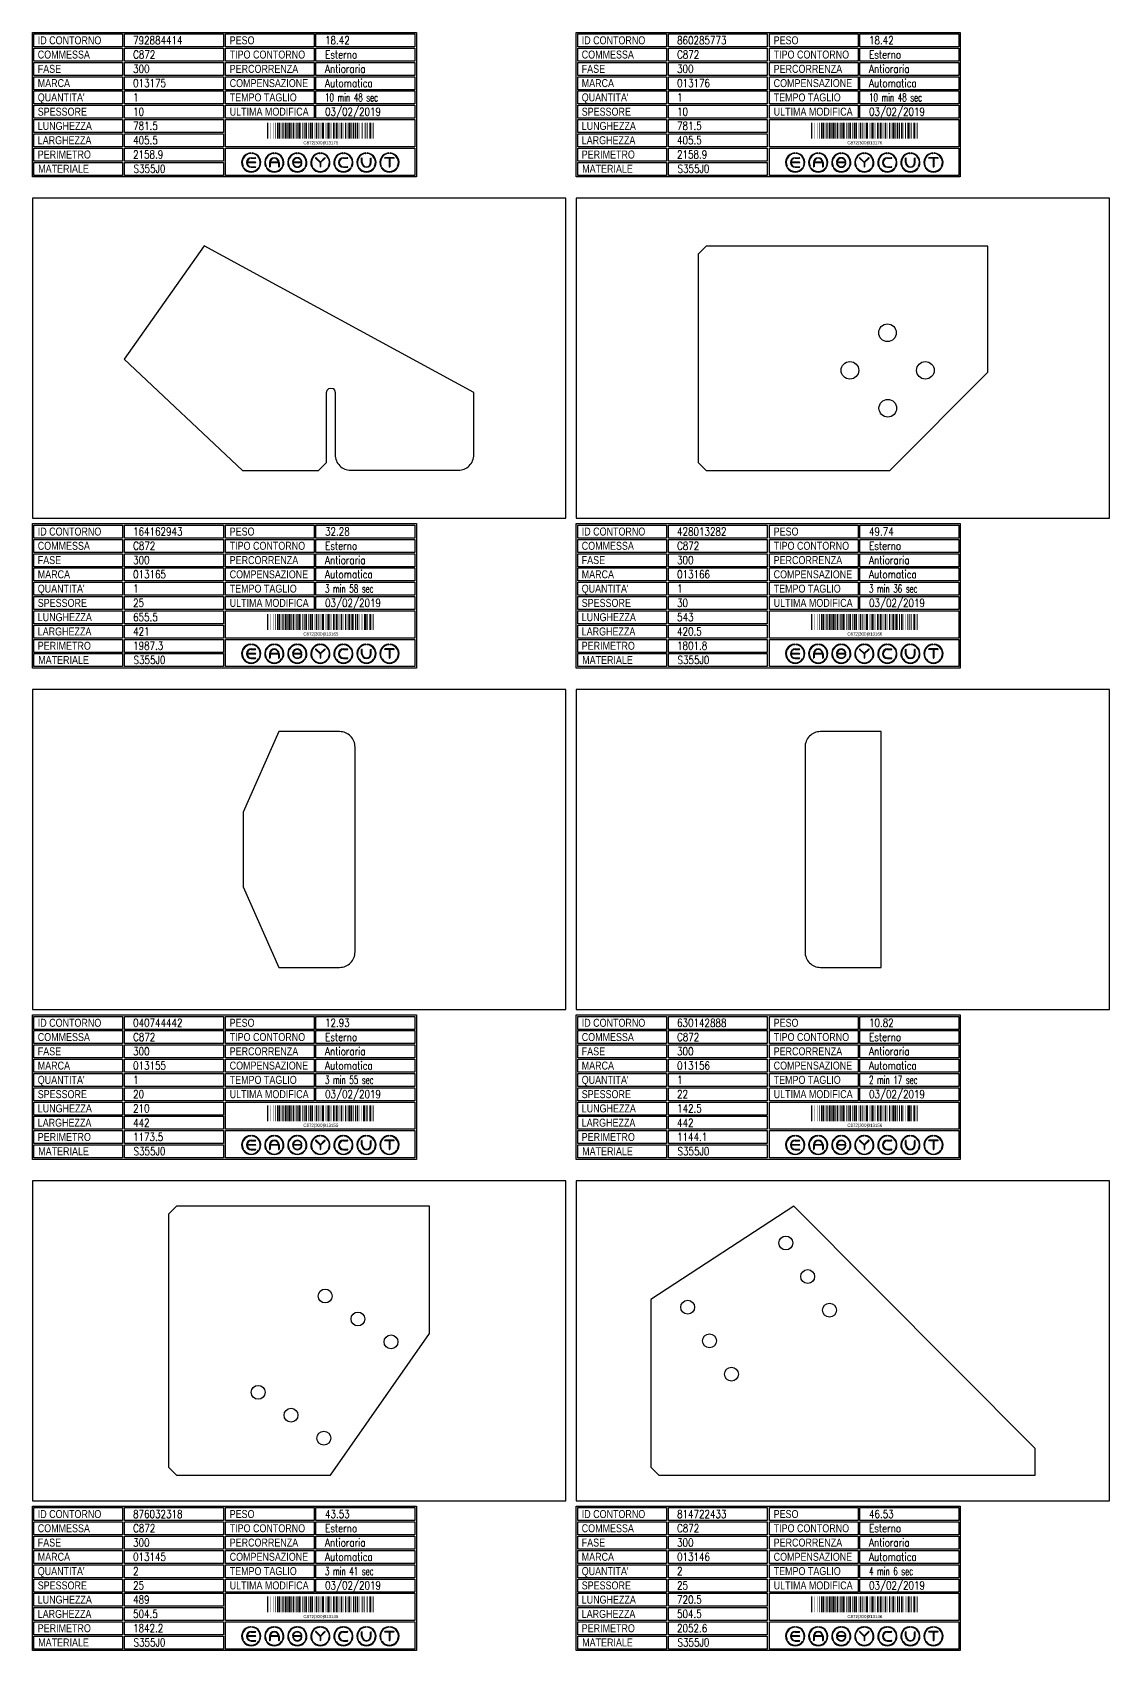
# Model space of a CAD drawing. Header units: millimetres. Extents: x 10000 to 53102, y 10000 to 35064.
# Drawn here: x 18160 to 20180, y 20368 to 23402 of the extents above; entities that cross this region are included whole.
import ezdxf
from ezdxf.enums import TextEntityAlignment as Align

# ---------------------------------------------------------------- set-up
doc = ezdxf.new("R2010")
doc.units = ezdxf.units.MM
doc.styles.add('EasyCutStyle', font='romans.shx', dxfattribs={"width": 0.8})
doc.styles.add('EasyCutStyle1', font='arial.ttf', dxfattribs={"width": 0.8})

# ---------------------------------------------------------------- blocks, each defined once
blk = doc.blocks.new('BlockShape01')
at = {"color": 253}
blk.add_lwpolyline([(0, 0), (720, 0), (720, -271), (0, -271)], close=True, dxfattribs=at)
at = {"color": 2}
for points in [[(3, -2.9), (169.3, -2.9), (169.3, -27.3), (3, -27.3)], [(3, -2.9), (169.3, -2.9), (169.3, -27.3), (3, -27.3)], [(3, -29.6), (169.3, -29.6), (169.3, -54), (3, -54)], [(361.9, -2.9), (528.3, -2.9), (528.3, -27.3), (361.9, -27.3)], [(361.9, -29.6), (528.3, -29.6), (528.3, -54), (361.9, -54)], [(3, -56.4), (169.3, -56.4), (169.3, -80.8), (3, -80.8)], [(361.9, -56.4), (528.3, -56.4), (528.3, -80.8), (361.9, -80.8)], [(3, -83.1), (169.3, -83.1), (169.3, -107.6), (3, -107.6)], [(361.9, -83.1), (528.3, -83.1), (528.3, -107.6), (361.9, -107.6)], [(3, -109.9), (169.3, -109.9), (169.3, -134.3), (3, -134.3)], [(361.9, -109.9), (528.3, -109.9), (528.3, -134.3), (361.9, -134.3)], [(3, -136.7), (169.3, -136.7), (169.3, -161.1), (3, -161.1)], [(361.9, -136.7), (528.3, -136.7), (528.3, -161.1), (361.9, -161.1)], [(3, -163.4), (169.3, -163.4), (169.3, -187.9), (3, -187.9)], [(3, -190.2), (169.3, -190.2), (169.3, -214.6), (3, -214.6)], [(3, -217), (169.3, -217), (169.3, -241.4), (3, -241.4)], [(3, -243.7), (169.3, -243.7), (169.3, -268.1), (3, -268.1)]]:
    blk.add_lwpolyline(points, close=True, dxfattribs=at)
at = {"color": 1}
for points in [[(172.7, -2.9), (358.1, -2.9), (358.1, -27.3), (172.7, -27.3)], [(172.7, -29.6), (358.1, -29.6), (358.1, -54), (172.7, -54)], [(531.6, -2.9), (717, -2.9), (717, -27.3), (531.6, -27.3)], [(531.6, -29.6), (717, -29.6), (717, -54), (531.6, -54)], [(172.7, -56.4), (358.1, -56.4), (358.1, -80.8), (172.7, -80.8)], [(531.6, -56.4), (717, -56.4), (717, -80.8), (531.6, -80.8)], [(172.7, -83.1), (358.1, -83.1), (358.1, -107.6), (172.7, -107.6)], [(531.6, -83.1), (717, -83.1), (717, -107.6), (531.6, -107.6)], [(172.7, -109.9), (358.1, -109.9), (358.1, -134.3), (172.7, -134.3)], [(531.6, -109.9), (717, -109.9), (717, -134.3), (531.6, -134.3)], [(172.7, -136.7), (358.1, -136.7), (358.1, -161.1), (172.7, -161.1)], [(531.6, -136.7), (717, -136.7), (717, -161.1), (531.6, -161.1)], [(172.7, -163.4), (358.1, -163.4), (358.1, -187.9), (172.7, -187.9)], [(361.9, -163.4), (717, -163.4), (717, -214.6), (361.9, -214.6)], [(172.7, -190.2), (358.1, -190.2), (358.1, -214.6), (172.7, -214.6)], [(172.7, -217), (358.1, -217), (358.1, -241.4), (172.7, -241.4)], [(361.9, -217), (717, -217), (717, -268.1), (361.9, -268.1)], [(172.7, -243.7), (358.1, -243.7), (358.1, -268.1), (172.7, -268.1)]]:
    blk.add_lwpolyline(points, close=True, dxfattribs=at)
at = {"color": 161, "style": 'EasyCutStyle1', "width": 0.8}
for s, p in [('ID CONTORNO', (10.1, -22.4)), ('PESO', (370, -22.4)), ('COMMESSA', (10.1, -49.1)), ('FASE', (10.1, -75.9)), ('TIPO CONTORNO', (370, -49.1)), ('PERCORRENZA', (370, -75.9)), ('MARCA', (10.1, -102.6)), ('COMPENSAZIONE', (370, -102.6)), ("QUANTITA'", (10.1, -129.4)), ('TEMPO TAGLIO', (370, -129.4)), ('SPESSORE', (10.1, -156.2)), ('ULTIMA MODIFICA', (370, -156.2)), ('LUNGHEZZA', (10.1, -182.9)), ('LARGHEZZA', (10.1, -209.7)), ('PERIMETRO', (10.1, -236.5)), ('MATERIALE', (11, -263.2))]:
    blk.add_text(s, height=15, dxfattribs=at).set_placement(p)
at = {"style": 'EasyCutStyle'}
for tag, p, width in [('IDSHAPE', (188.9, -22.4), 0.8), ('WEIGTHSHAPE', (548.8, -22.4), 0.8), ('ORDERSHAPE', (188.9, -49.1), 0.8), ('TYPESHAPE', (548.8, -49.1), 0.8), ('PHASESHAPE', (188.9, -75.9), 0.8), ('MKSHAPE', (188.9, -102.6), 0.8), ('JOUSHAPE', (548.8, -75.9), 0.8), ('COMPSHAPE', (548.8, -102.6), 0.8), ('QTASHAPE', (188.9, -129.4), 0.8), ('TIMECUTSHAPE', (548.8, -129.4), 0.65), ('TKSHAPE', (188.9, -156.2), 0.8), ('LASTMODIFYSHAPE', (548.8, -156.2), 0.8), ('LENGTHSHAPE', (188.9, -182.9), 0.8), ('HEIGHTSHAPE', (188.9, -209.7), 0.8), ('PERIMETERSHAPE', (188.9, -236.5), 0.8), ('MATSHAPE', (189.8, -263.2), 0.8)]:
    blk.add_attdef(tag, p, '', height=15, dxfattribs=dict(at, width=width))
blk = doc.blocks.new('Logo')
for color, points in [(140, [(-144.9, -7.2, -1), (-145.9, -7.6, -0.520567), (-131.2, 17.9, -1), (-131.1, 16.9, 0.520567)]), (256, [(-121.7, 0.5), (-137.5, 0.5, -0.394366), (-129.6, 7.9), (-121.7, 7.9, 1), (-121.7, 9), (-129.6, 9, 1), (-129.6, -9), (-121.7, -9, 1), (-121.7, -7.9), (-129.6, -7.9, -0.394366), (-137.5, -0.5), (-121.7, -0.5, 1)]), (140, [(-114.3, -7.2, 1), (-113.3, -7.6, 0.520567), (-128, 17.9, 0.916853), (-128.2, 16.9, 0.043377), (-128.1, 16.9, -0.520567)]), (140, [(-101.7, -7.2, -1), (-102.7, -7.6, -0.520567), (-88, 17.9, -1), (-87.9, 16.9, 0.520567)]), (140, [(-71.1, -7.2, 1), (-70.1, -7.6, 0.520567), (-84.8, 17.9, 1), (-84.9, 16.9, -0.520567)]), (140, [(-58.5, -7.2, -1), (-59.5, -7.6, -0.520567), (-44.8, 17.9, -1), (-44.7, 16.9, 0.520567)]), (256, [(-36.6, -0.5, -0.486114), (-35.5, -1.9, -0.776377), (-50.9, -2, 1), (-51.9, -2.3, 0.776377), (-34.5, -2.1, 0.486114), (-36.6, 0.5), (-49.8, 0.5, -0.486114), (-50.9, 1.9, -0.776377), (-35.5, 2, 1), (-34.5, 2.3, 0.776377), (-51.9, 2.1, 0.486114), (-49.8, -0.5)]), (140, [(-27.9, -7.2, 1), (-26.9, -7.6, 0.520567), (-41.6, 17.9, 1), (-41.7, 16.9, -0.520567)]), (140, [(-15.3, -7.2, -1), (-16.3, -7.6, -0.520567), (-1.6, 17.9, -1), (-1.5, 16.9, 0.520567)]), (256, [(0, 0.8), (-8.1, 8.8, 1), (-8.8, 8.1), (-0.5, -0.2), (-0.5, -7.9, 1), (0.5, -7.9), (0.5, -0.2), (8.8, 8.1, 1), (8.1, 8.8)]), (140, [(15.3, -7.2, 1), (16.3, -7.6, 0.520567), (1.6, 17.9, 1), (1.5, 16.9, -0.520567)]), (140, [(27.9, -7.2, -1), (26.9, -7.6, -0.520567), (41.6, 17.9, -1), (41.7, 16.9, 0.520567)]), (256, [(43.2, -9), (51.1, -9, 1), (51.1, -7.9), (43.2, -7.9, -1), (43.2, 7.9), (51.1, 7.9, 1), (51.1, 9), (43.2, 9, 1)]), (140, [(58.5, -7.2, 1), (59.5, -7.6, 0.520567), (44.8, 17.9, 1), (44.7, 16.9, -0.520567)]), (140, [(71.1, -7.2, -1), (70.1, -7.6, -0.520567), (84.8, 17.9, -1), (84.9, 16.9, 0.520567)]), (256, [(78.5, 0), (78.5, 7.9, 1), (77.4, 7.9), (77.4, 0, 1), (95.4, 0), (95.4, 7.9, 1), (94.3, 7.9), (94.3, 0, -1)]), (140, [(101.7, -7.2, 1), (102.7, -7.6, 0.520567), (88, 17.9, 1), (87.9, 16.9, -0.520567)]), (140, [(114.3, -7.2, -1), (113.3, -7.6, -0.520567), (128, 17.9, -1), (128.1, 16.9, 0.520567)]), (256, [(121.1, 9, 1), (121.1, 7.9), (129.1, 7.9), (129.1, -7.9, 1), (130.1, -7.9), (130.1, 7.9), (138.1, 7.9, 1), (138.1, 9)]), (140, [(144.9, -7.2, 1), (145.9, -7.6, 0.520567), (131.2, 17.9, 1), (131.1, 16.9, -0.520567)]), (140, [(-114.9, -10.3, 1), (-115.7, -9.7, -0.520567), (-143.5, -9.7, 1), (-144.3, -10.3, 0.520567)]), (140, [(-71.7, -10.3, 1), (-72.5, -9.7, -0.520567), (-100.3, -9.7, 1), (-101.1, -10.3, 0.520567)]), (140, [(-28.5, -10.3, 1), (-29.3, -9.7, -0.520567), (-57.1, -9.7, 1), (-57.9, -10.3, 0.520567)]), (140, [(14.7, -10.3, 1), (13.9, -9.7, -0.520567), (-13.9, -9.7, 1), (-14.7, -10.3, 0.520567)]), (140, [(57.9, -10.3, 1), (57.1, -9.7, -0.520567), (29.3, -9.7, 1), (28.5, -10.3, 0.520567)]), (140, [(101.1, -10.3, 1), (100.3, -9.7, -0.520567), (72.5, -9.7, 1), (71.7, -10.3, 0.520567)]), (140, [(144.3, -10.3, 1), (143.5, -9.7, -0.520567), (115.7, -9.7, 1), (114.9, -10.3, 0.520567)])]:
    blk.add_hatch(color=color).paths.add_polyline_path(points)
h = blk.add_hatch(color=256)
h.paths.add_polyline_path([(-78.5, -0.5), (-78.5, -7.9, 1), (-77.4, -7.9), (-77.4, 0, 1), (-95.4, 0), (-95.4, -7.9, 1), (-94.3, -7.9), (-94.3, -0.5)])
h.paths.add_polyline_path([(-94.3, 0.5, -0.933992), (-78.5, 0.5)], flags=16)
for p, q in [((-121.7, 0.5), (-137.5, 0.5)), ((-129.6, 9), (-121.7, 9)), ((-129.6, 7.9), (-121.7, 7.9)), ((-95.4, 0), (-95.4, -7.9)), ((-78.5, 0.5), (-94.3, 0.5)), ((-77.4, 0), (-77.4, -7.9)), ((-36.6, 0.5), (-49.8, 0.5)), ((-0.5, -0.2), (-8.8, 8.1)), ((0, 0.8), (-8.1, 8.8)), ((0, 0.8), (8.1, 8.8)), ((0.5, -0.2), (8.8, 8.1)), ((43.2, 9), (51.1, 9)), ((43.2, 7.9), (51.1, 7.9)), ((77.4, 0), (77.4, 7.9)), ((78.5, 0), (78.5, 7.9)), ((94.3, 0), (94.3, 7.9)), ((95.4, 0), (95.4, 7.9)), ((138.1, 9), (121.1, 9)), ((129.1, 7.9), (121.1, 7.9)), ((129.1, 7.9), (129.1, -7.9)), ((130.1, 7.9), (130.1, -7.9)), ((138.1, 7.9), (130.1, 7.9)), ((-121.7, -0.5), (-137.5, -0.5)), ((-129.6, -7.9), (-121.7, -7.9)), ((-129.6, -9), (-121.7, -9)), ((-94.3, -0.5), (-94.3, -7.9)), ((-78.5, -0.5), (-94.3, -0.5)), ((-78.5, -0.5), (-78.5, -7.9)), ((-36.6, -0.5), (-49.8, -0.5)), ((-0.5, -0.2), (-0.5, -7.9)), ((0.5, -0.2), (0.5, -7.9)), ((43.2, -7.9), (51.1, -7.9)), ((43.2, -9), (51.1, -9))]:
    blk.add_line(p, q)
at = {"color": 140}
for centre, radius, start, end in [((-129.6, 0), 18, 95, 205), ((-129.6, 0), 16.9, 95, 205), ((-131.1, 17.4), 0.54, 275, 95), ((-128.1, 17.4), 0.54, 85, 265), ((-129.6, 0), 16.9, 335, 85), ((-129.6, 0), 18, 335, 85), ((-86.4, 0), 18, 95, 205), ((-86.4, 0), 16.9, 95, 205), ((-87.9, 17.4), 0.54, 275, 95), ((-84.9, 17.4), 0.54, 85, 265), ((-86.4, 0), 16.9, 335, 85), ((-86.4, 0), 18, 335, 85), ((-43.2, 0), 18, 95, 205), ((-43.2, 0), 16.9, 95, 205), ((-44.7, 17.4), 0.54, 275, 95), ((-41.7, 17.4), 0.54, 85, 265), ((-43.2, 0), 16.9, 335, 85), ((-43.2, 0), 18, 335, 85), ((0, 0), 18, 95, 205), ((0, 0), 16.9, 95, 205), ((-1.5, 17.4), 0.54, 275, 95), ((1.5, 17.4), 0.54, 85, 265), ((0, 0), 16.9, 335, 85), ((0, 0), 18, 335, 85), ((43.2, 0), 18, 95, 205), ((43.2, 0), 16.9, 95, 205), ((41.7, 17.4), 0.54, 275, 95), ((44.7, 17.4), 0.54, 85, 265), ((43.2, 0), 16.9, 335, 85), ((43.2, 0), 18, 335, 85), ((86.4, 0), 18, 95, 205), ((86.4, 0), 16.9, 95, 205), ((84.9, 17.4), 0.54, 275, 95), ((87.9, 17.4), 0.54, 85, 265), ((86.4, 0), 16.9, 335, 85), ((86.4, 0), 18, 335, 85), ((129.6, 0), 18, 95, 205), ((129.6, 0), 16.9, 95, 205), ((128.1, 17.4), 0.54, 275, 95), ((131.1, 17.4), 0.54, 85, 265), ((129.6, 0), 16.9, 335, 85), ((129.6, 0), 18, 335, 85), ((-145.4, -7.4), 0.54, 205, 25), ((-143.9, -10), 0.54, 35, 215), ((-129.6, 0), 18, 215, 325), ((-129.6, 0), 16.9, 215, 325), ((-115.3, -10), 0.54, 325, 145), ((-113.8, -7.4), 0.54, 155, 335), ((-102.2, -7.4), 0.54, 205, 25), ((-100.7, -10), 0.54, 35, 215), ((-86.4, 0), 18, 215, 325), ((-86.4, 0), 16.9, 215, 325), ((-72.1, -10), 0.54, 325, 145), ((-70.6, -7.4), 0.54, 155, 335), ((-59, -7.4), 0.54, 205, 25), ((-57.5, -10), 0.54, 35, 215), ((-43.2, 0), 18, 215, 325), ((-43.2, 0), 16.9, 215, 325), ((-28.9, -10), 0.54, 325, 145), ((-27.4, -7.4), 0.54, 155, 335), ((-15.8, -7.4), 0.54, 205, 25), ((-14.3, -10), 0.54, 35, 215), ((0, 0), 18, 215, 325), ((0, 0), 16.9, 215, 325), ((14.3, -10), 0.54, 325, 145), ((15.8, -7.4), 0.54, 155, 335), ((27.4, -7.4), 0.54, 205, 25), ((28.9, -10), 0.54, 35, 215), ((43.2, 0), 18, 215, 325), ((43.2, 0), 16.9, 215, 325), ((57.5, -10), 0.54, 325, 145), ((59, -7.4), 0.54, 155, 335), ((70.6, -7.4), 0.54, 205, 25), ((72.1, -10), 0.54, 35, 215), ((86.4, 0), 18, 215, 325), ((86.4, 0), 16.9, 215, 325), ((100.7, -10), 0.54, 325, 145), ((102.2, -7.4), 0.54, 155, 335), ((113.8, -7.4), 0.54, 205, 25), ((115.3, -10), 0.54, 35, 215), ((129.6, 0), 18, 215, 325), ((129.6, 0), 16.9, 215, 325), ((143.9, -10), 0.54, 325, 145), ((145.4, -7.4), 0.54, 155, 335)]:
    blk.add_arc(centre, radius, start, end, dxfattribs=at)
for centre, radius, start, end in [((-129.6, 0), 9, 90, 270), ((-129.6, 0), 7.92, 90, 176.0904), ((-121.7, 8.5), 0.54, 270, 90), ((-121.7, 0), 0.54, 270, 90), ((-86.4, 0), 9, 0, 180), ((-86.4, 0), 7.92, 3.9096, 176.0904), ((-49.8, 1.6), 2.16, 166.2998, 270), ((-43.2, 0), 9, 15, 166.2998), ((-43.2, 0), 7.92, 15, 166.2998), ((-49.8, 1.6), 1.08, 166.2998, 270), ((-36.6, -1.6), 2.16, 346.2998, 90), ((-35, 2.2), 0.54, 195, 15), ((-8.5, 8.5), 0.54, 45, 225), ((8.5, 8.5), 0.54, 315, 135), ((43.2, 0), 9, 90, 270), ((43.2, 0), 7.92, 90, 270), ((51.1, 8.5), 0.54, 270, 90), ((77.9, 7.9), 0.54, 0, 180), ((86.4, 0), 9, 180, 0), ((86.4, 0), 7.92, 180, 0), ((94.9, 7.9), 0.54, 0, 180), ((121.1, 8.5), 0.54, 90, 270), ((138.1, 8.5), 0.54, 270, 90), ((-129.6, 0), 7.92, 183.9096, 270), ((-121.7, -8.5), 0.54, 270, 90), ((-94.9, -7.9), 0.54, 180, 0), ((-77.9, -7.9), 0.54, 180, 0), ((-51.4, -2.2), 0.54, 15, 195), ((-43.2, 0), 9, 195, 346.2998), ((-43.2, 0), 7.92, 195, 346.2998), ((-36.6, -1.6), 1.08, 346.2998, 90), ((0, -7.9), 0.54, 180, 0), ((51.1, -8.5), 0.54, 270, 90), ((129.6, -7.9), 0.54, 180, 0)]:
    blk.add_arc(centre, radius, start, end)
blk = doc.blocks.new('876032318_128', base_point=(284.5, -267.75))
at = {"linetype": 'Continuous'}
for points, const_width in [([(285.5, -267.75), (285.5, -237.75)], 2), ([(288, -267.75), (288, -237.75)], 1), ([(291, -267.75), (291, -237.75)], 1), ([(296, -267.75), (296, -237.75)], 1), ([(300, -267.75), (300, -237.75)], 1), ([(304.5, -267.75), (304.5, -237.75)], 2), ([(308, -267.75), (308, -237.75)], 3), ([(311, -267.75), (311, -237.75)], 1), ([(314.5, -267.75), (314.5, -237.75)], 2), ([(319, -267.75), (319, -237.75)], 3), ([(322.5, -267.75), (322.5, -237.75)], 2), ([(326, -267.75), (326, -237.75)], 3), ([(329.5, -267.75), (329.5, -237.75)], 2), ([(334, -267.75), (334, -237.75)], 3), ([(338, -267.75), (338, -237.75)], 1), ([(340, -267.75), (340, -237.75)], 1), ([(342, -267.75), (342, -237.75)], 1), ([(345.5, -267.75), (345.5, -237.75)], 4), ([(351.5, -267.75), (351.5, -237.75)], 2), ([(355, -267.75), (355, -237.75)], 1), ([(358, -267.75), (358, -237.75)], 3), ([(362, -267.75), (362, -237.75)], 1), ([(366, -267.75), (366, -237.75)], 3), ([(369.5, -267.75), (369.5, -237.75)], 2), ([(373, -267.75), (373, -237.75)], 1), ([(377, -267.75), (377, -237.75)], 3), ([(380.5, -267.75), (380.5, -237.75)], 2), ([(384, -267.75), (384, -237.75)], 1), ([(386, -267.75), (386, -237.75)], 1), ([(389.5, -267.75), (389.5, -237.75)], 4), ([(395, -267.75), (395, -237.75)], 1), ([(399, -267.75), (399, -237.75)], 3), ([(402.5, -267.75), (402.5, -237.75)], 2), ([(406, -267.75), (406, -237.75)], 1), ([(410, -267.75), (410, -237.75)], 3), ([(414.5, -267.75), (414.5, -237.75)], 2), ([(417.5, -267.75), (417.5, -237.75)], 2), ([(421, -267.75), (421, -237.75)], 1), ([(424, -267.75), (424, -237.75)], 3), ([(428, -267.75), (428, -237.75)], 1), ([(432, -267.75), (432, -237.75)], 3), ([(436.5, -267.75), (436.5, -237.75)], 2), ([(439.5, -267.75), (439.5, -237.75)], 2), ([(443, -267.75), (443, -237.75)], 1), ([(447, -267.75), (447, -237.75)], 3), ([(450.5, -267.75), (450.5, -237.75)], 2), ([(454, -267.75), (454, -237.75)], 3), ([(458, -267.75), (458, -237.75)], 1), ([(461, -267.75), (461, -237.75)], 1), ([(464, -267.75), (464, -237.75)], 1), ([(466.5, -267.75), (466.5, -237.75)], 2), ([(472.5, -267.75), (472.5, -237.75)], 2), ([(478, -267.75), (478, -237.75)], 3), ([(481, -267.75), (481, -237.75)], 1), ([(483.5, -267.75), (483.5, -237.75)], 2)]:
    blk.add_lwpolyline(points, dxfattribs=dict(at, const_width=const_width))
blk.add_text('C872|300|013145', height=6).set_placement((385.5, -278.25), align=Align.CENTER)
blk = doc.blocks.new('814722433_128', base_point=(400.25, -267.75))
at = {"linetype": 'Continuous'}
for points, const_width in [([(401.25, -267.75), (401.25, -237.75)], 2), ([(403.75, -267.75), (403.75, -237.75)], 1), ([(406.75, -267.75), (406.75, -237.75)], 1), ([(411.75, -267.75), (411.75, -237.75)], 1), ([(415.75, -267.75), (415.75, -237.75)], 1), ([(420.25, -267.75), (420.25, -237.75)], 2), ([(423.75, -267.75), (423.75, -237.75)], 3), ([(426.75, -267.75), (426.75, -237.75)], 1), ([(430.25, -267.75), (430.25, -237.75)], 2), ([(434.75, -267.75), (434.75, -237.75)], 3), ([(438.25, -267.75), (438.25, -237.75)], 2), ([(441.75, -267.75), (441.75, -237.75)], 3), ([(445.25, -267.75), (445.25, -237.75)], 2), ([(449.75, -267.75), (449.75, -237.75)], 3), ([(453.75, -267.75), (453.75, -237.75)], 1), ([(455.75, -267.75), (455.75, -237.75)], 1), ([(457.75, -267.75), (457.75, -237.75)], 1), ([(461.25, -267.75), (461.25, -237.75)], 4), ([(467.25, -267.75), (467.25, -237.75)], 2), ([(470.75, -267.75), (470.75, -237.75)], 1), ([(473.75, -267.75), (473.75, -237.75)], 3), ([(477.75, -267.75), (477.75, -237.75)], 1), ([(481.75, -267.75), (481.75, -237.75)], 3), ([(485.25, -267.75), (485.25, -237.75)], 2), ([(488.75, -267.75), (488.75, -237.75)], 1), ([(492.75, -267.75), (492.75, -237.75)], 3), ([(496.25, -267.75), (496.25, -237.75)], 2), ([(499.75, -267.75), (499.75, -237.75)], 1), ([(501.75, -267.75), (501.75, -237.75)], 1), ([(505.25, -267.75), (505.25, -237.75)], 4), ([(510.75, -267.75), (510.75, -237.75)], 1), ([(514.75, -267.75), (514.75, -237.75)], 3), ([(518.25, -267.75), (518.25, -237.75)], 2), ([(521.75, -267.75), (521.75, -237.75)], 1), ([(525.75, -267.75), (525.75, -237.75)], 3), ([(530.25, -267.75), (530.25, -237.75)], 2), ([(533.25, -267.75), (533.25, -237.75)], 2), ([(536.75, -267.75), (536.75, -237.75)], 1), ([(539.75, -267.75), (539.75, -237.75)], 3), ([(543.75, -267.75), (543.75, -237.75)], 1), ([(547.75, -267.75), (547.75, -237.75)], 3), ([(552.25, -267.75), (552.25, -237.75)], 2), ([(555.25, -267.75), (555.25, -237.75)], 2), ([(558.75, -267.75), (558.75, -237.75)], 1), ([(562.75, -267.75), (562.75, -237.75)], 3), ([(566.25, -267.75), (566.25, -237.75)], 2), ([(570.75, -267.75), (570.75, -237.75)], 3), ([(573.75, -267.75), (573.75, -237.75)], 1), ([(576.75, -267.75), (576.75, -237.75)], 1), ([(578.75, -267.75), (578.75, -237.75)], 1), ([(583.25, -267.75), (583.25, -237.75)], 4), ([(588.25, -267.75), (588.25, -237.75)], 2), ([(593.75, -267.75), (593.75, -237.75)], 3), ([(596.75, -267.75), (596.75, -237.75)], 1), ([(599.25, -267.75), (599.25, -237.75)], 2)]:
    blk.add_lwpolyline(points, dxfattribs=dict(at, const_width=const_width))
blk.add_text('C872|300|013146', height=6).set_placement((501.25, -278.25), align=Align.CENTER)
blk = doc.blocks.new('040744442_128', base_point=(145, -299))
at = {"linetype": 'Continuous'}
for points, const_width in [([(146, -299), (146, -269)], 2), ([(148.5, -299), (148.5, -269)], 1), ([(151.5, -299), (151.5, -269)], 1), ([(156.5, -299), (156.5, -269)], 1), ([(160.5, -299), (160.5, -269)], 1), ([(165, -299), (165, -269)], 2), ([(168.5, -299), (168.5, -269)], 3), ([(171.5, -299), (171.5, -269)], 1), ([(175, -299), (175, -269)], 2), ([(179.5, -299), (179.5, -269)], 3), ([(183, -299), (183, -269)], 2), ([(186.5, -299), (186.5, -269)], 3), ([(190, -299), (190, -269)], 2), ([(194.5, -299), (194.5, -269)], 3), ([(198.5, -299), (198.5, -269)], 1), ([(200.5, -299), (200.5, -269)], 1), ([(202.5, -299), (202.5, -269)], 1), ([(206, -299), (206, -269)], 4), ([(212, -299), (212, -269)], 2), ([(215.5, -299), (215.5, -269)], 1), ([(218.5, -299), (218.5, -269)], 3), ([(222.5, -299), (222.5, -269)], 1), ([(226.5, -299), (226.5, -269)], 3), ([(230, -299), (230, -269)], 2), ([(233.5, -299), (233.5, -269)], 1), ([(237.5, -299), (237.5, -269)], 3), ([(241, -299), (241, -269)], 2), ([(244.5, -299), (244.5, -269)], 1), ([(246.5, -299), (246.5, -269)], 1), ([(250, -299), (250, -269)], 4), ([(255.5, -299), (255.5, -269)], 1), ([(259.5, -299), (259.5, -269)], 3), ([(263, -299), (263, -269)], 2), ([(266.5, -299), (266.5, -269)], 1), ([(270.5, -299), (270.5, -269)], 3), ([(275, -299), (275, -269)], 2), ([(278, -299), (278, -269)], 2), ([(281.5, -299), (281.5, -269)], 1), ([(284.5, -299), (284.5, -269)], 3), ([(288.5, -299), (288.5, -269)], 1), ([(292.5, -299), (292.5, -269)], 3), ([(297, -299), (297, -269)], 2), ([(300, -299), (300, -269)], 2), ([(303.5, -299), (303.5, -269)], 3), ([(307.5, -299), (307.5, -269)], 1), ([(311, -299), (311, -269)], 2), ([(314.5, -299), (314.5, -269)], 3), ([(318.5, -299), (318.5, -269)], 1), ([(321.5, -299), (321.5, -269)], 1), ([(327, -299), (327, -269)], 4), ([(330.5, -299), (330.5, -269)], 1), ([(333, -299), (333, -269)], 2), ([(338.5, -299), (338.5, -269)], 3), ([(341.5, -299), (341.5, -269)], 1), ([(344, -299), (344, -269)], 2)]:
    blk.add_lwpolyline(points, dxfattribs=dict(at, const_width=const_width))
blk.add_text('C872|300|013155', height=6).set_placement((246, -309.5), align=Align.CENTER)
blk = doc.blocks.new('630142888_128', base_point=(111.2, -299))
at = {"linetype": 'Continuous'}
for points, const_width in [([(112.2, -299), (112.2, -269)], 2), ([(114.7, -299), (114.7, -269)], 1), ([(117.7, -299), (117.7, -269)], 1), ([(122.7, -299), (122.7, -269)], 1), ([(126.7, -299), (126.7, -269)], 1), ([(131.2, -299), (131.2, -269)], 2), ([(134.7, -299), (134.7, -269)], 3), ([(137.7, -299), (137.7, -269)], 1), ([(141.2, -299), (141.2, -269)], 2), ([(145.7, -299), (145.7, -269)], 3), ([(149.2, -299), (149.2, -269)], 2), ([(152.7, -299), (152.7, -269)], 3), ([(156.2, -299), (156.2, -269)], 2), ([(160.7, -299), (160.7, -269)], 3), ([(164.7, -299), (164.7, -269)], 1), ([(166.7, -299), (166.7, -269)], 1), ([(168.7, -299), (168.7, -269)], 1), ([(172.2, -299), (172.2, -269)], 4), ([(178.2, -299), (178.2, -269)], 2), ([(181.7, -299), (181.7, -269)], 1), ([(184.7, -299), (184.7, -269)], 3), ([(188.7, -299), (188.7, -269)], 1), ([(192.7, -299), (192.7, -269)], 3), ([(196.2, -299), (196.2, -269)], 2), ([(199.7, -299), (199.7, -269)], 1), ([(203.7, -299), (203.7, -269)], 3), ([(207.2, -299), (207.2, -269)], 2), ([(210.7, -299), (210.7, -269)], 1), ([(212.7, -299), (212.7, -269)], 1), ([(216.2, -299), (216.2, -269)], 4), ([(221.7, -299), (221.7, -269)], 1), ([(225.7, -299), (225.7, -269)], 3), ([(229.2, -299), (229.2, -269)], 2), ([(232.7, -299), (232.7, -269)], 1), ([(236.7, -299), (236.7, -269)], 3), ([(241.2, -299), (241.2, -269)], 2), ([(244.2, -299), (244.2, -269)], 2), ([(247.7, -299), (247.7, -269)], 1), ([(250.7, -299), (250.7, -269)], 3), ([(254.7, -299), (254.7, -269)], 1), ([(258.7, -299), (258.7, -269)], 3), ([(263.2, -299), (263.2, -269)], 2), ([(266.2, -299), (266.2, -269)], 2), ([(269.7, -299), (269.7, -269)], 3), ([(273.7, -299), (273.7, -269)], 1), ([(277.2, -299), (277.2, -269)], 2), ([(281.7, -299), (281.7, -269)], 3), ([(284.7, -299), (284.7, -269)], 1), ([(287.7, -299), (287.7, -269)], 1), ([(291.7, -299), (291.7, -269)], 1), ([(295.2, -299), (295.2, -269)], 4), ([(299.2, -299), (299.2, -269)], 2), ([(304.7, -299), (304.7, -269)], 3), ([(307.7, -299), (307.7, -269)], 1), ([(310.2, -299), (310.2, -269)], 2)]:
    blk.add_lwpolyline(points, dxfattribs=dict(at, const_width=const_width))
blk.add_text('C872|300|013156', height=6).set_placement((212.2, -309.5), align=Align.CENTER)
blk = doc.blocks.new('164162943_128', base_point=(367.8, -309.5))
at = {"linetype": 'Continuous'}
for points, const_width in [([(368.8, -309.5), (368.8, -279.5)], 2), ([(371.3, -309.5), (371.3, -279.5)], 1), ([(374.3, -309.5), (374.3, -279.5)], 1), ([(379.3, -309.5), (379.3, -279.5)], 1), ([(383.3, -309.5), (383.3, -279.5)], 1), ([(387.8, -309.5), (387.8, -279.5)], 2), ([(391.3, -309.5), (391.3, -279.5)], 3), ([(394.3, -309.5), (394.3, -279.5)], 1), ([(397.8, -309.5), (397.8, -279.5)], 2), ([(402.3, -309.5), (402.3, -279.5)], 3), ([(405.8, -309.5), (405.8, -279.5)], 2), ([(409.3, -309.5), (409.3, -279.5)], 3), ([(412.8, -309.5), (412.8, -279.5)], 2), ([(417.3, -309.5), (417.3, -279.5)], 3), ([(421.3, -309.5), (421.3, -279.5)], 1), ([(423.3, -309.5), (423.3, -279.5)], 1), ([(425.3, -309.5), (425.3, -279.5)], 1), ([(428.8, -309.5), (428.8, -279.5)], 4), ([(434.8, -309.5), (434.8, -279.5)], 2), ([(438.3, -309.5), (438.3, -279.5)], 1), ([(441.3, -309.5), (441.3, -279.5)], 3), ([(445.3, -309.5), (445.3, -279.5)], 1), ([(449.3, -309.5), (449.3, -279.5)], 3), ([(452.8, -309.5), (452.8, -279.5)], 2), ([(456.3, -309.5), (456.3, -279.5)], 1), ([(460.3, -309.5), (460.3, -279.5)], 3), ([(463.8, -309.5), (463.8, -279.5)], 2), ([(467.3, -309.5), (467.3, -279.5)], 1), ([(469.3, -309.5), (469.3, -279.5)], 1), ([(472.8, -309.5), (472.8, -279.5)], 4), ([(478.3, -309.5), (478.3, -279.5)], 1), ([(482.3, -309.5), (482.3, -279.5)], 3), ([(485.8, -309.5), (485.8, -279.5)], 2), ([(489.3, -309.5), (489.3, -279.5)], 1), ([(493.3, -309.5), (493.3, -279.5)], 3), ([(497.8, -309.5), (497.8, -279.5)], 2), ([(500.8, -309.5), (500.8, -279.5)], 2), ([(504.3, -309.5), (504.3, -279.5)], 1), ([(507.3, -309.5), (507.3, -279.5)], 3), ([(511.3, -309.5), (511.3, -279.5)], 1), ([(515.3, -309.5), (515.3, -279.5)], 3), ([(519.8, -309.5), (519.8, -279.5)], 2), ([(522.8, -309.5), (522.8, -279.5)], 2), ([(527.3, -309.5), (527.3, -279.5)], 3), ([(530.3, -309.5), (530.3, -279.5)], 1), ([(533.8, -309.5), (533.8, -279.5)], 2), ([(537.3, -309.5), (537.3, -279.5)], 3), ([(541.3, -309.5), (541.3, -279.5)], 1), ([(544.3, -309.5), (544.3, -279.5)], 1), ([(546.3, -309.5), (546.3, -279.5)], 1), ([(551.8, -309.5), (551.8, -279.5)], 4), ([(555.8, -309.5), (555.8, -279.5)], 2), ([(561.3, -309.5), (561.3, -279.5)], 3), ([(564.3, -309.5), (564.3, -279.5)], 1), ([(566.8, -309.5), (566.8, -279.5)], 2)]:
    blk.add_lwpolyline(points, dxfattribs=dict(at, const_width=const_width))
blk.add_text('C872|300|013165', height=6).set_placement((468.8, -320), align=Align.CENTER)
blk = doc.blocks.new('428013282_128', base_point=(311.5, -309.75))
at = {"linetype": 'Continuous'}
for points, const_width in [([(312.5, -309.75), (312.5, -279.75)], 2), ([(315, -309.75), (315, -279.75)], 1), ([(318, -309.75), (318, -279.75)], 1), ([(323, -309.75), (323, -279.75)], 1), ([(327, -309.75), (327, -279.75)], 1), ([(331.5, -309.75), (331.5, -279.75)], 2), ([(335, -309.75), (335, -279.75)], 3), ([(338, -309.75), (338, -279.75)], 1), ([(341.5, -309.75), (341.5, -279.75)], 2), ([(346, -309.75), (346, -279.75)], 3), ([(349.5, -309.75), (349.5, -279.75)], 2), ([(353, -309.75), (353, -279.75)], 3), ([(356.5, -309.75), (356.5, -279.75)], 2), ([(361, -309.75), (361, -279.75)], 3), ([(365, -309.75), (365, -279.75)], 1), ([(367, -309.75), (367, -279.75)], 1), ([(369, -309.75), (369, -279.75)], 1), ([(372.5, -309.75), (372.5, -279.75)], 4), ([(378.5, -309.75), (378.5, -279.75)], 2), ([(382, -309.75), (382, -279.75)], 1), ([(385, -309.75), (385, -279.75)], 3), ([(389, -309.75), (389, -279.75)], 1), ([(393, -309.75), (393, -279.75)], 3), ([(396.5, -309.75), (396.5, -279.75)], 2), ([(400, -309.75), (400, -279.75)], 1), ([(404, -309.75), (404, -279.75)], 3), ([(407.5, -309.75), (407.5, -279.75)], 2), ([(411, -309.75), (411, -279.75)], 1), ([(413, -309.75), (413, -279.75)], 1), ([(416.5, -309.75), (416.5, -279.75)], 4), ([(422, -309.75), (422, -279.75)], 1), ([(426, -309.75), (426, -279.75)], 3), ([(429.5, -309.75), (429.5, -279.75)], 2), ([(433, -309.75), (433, -279.75)], 1), ([(437, -309.75), (437, -279.75)], 3), ([(441.5, -309.75), (441.5, -279.75)], 2), ([(444.5, -309.75), (444.5, -279.75)], 2), ([(448, -309.75), (448, -279.75)], 1), ([(451, -309.75), (451, -279.75)], 3), ([(455, -309.75), (455, -279.75)], 1), ([(459, -309.75), (459, -279.75)], 3), ([(463.5, -309.75), (463.5, -279.75)], 2), ([(466.5, -309.75), (466.5, -279.75)], 2), ([(471, -309.75), (471, -279.75)], 3), ([(474, -309.75), (474, -279.75)], 1), ([(477.5, -309.75), (477.5, -279.75)], 2), ([(482, -309.75), (482, -279.75)], 3), ([(485, -309.75), (485, -279.75)], 1), ([(488, -309.75), (488, -279.75)], 1), ([(492, -309.75), (492, -279.75)], 1), ([(495.5, -309.75), (495.5, -279.75)], 2), ([(499.5, -309.75), (499.5, -279.75)], 2), ([(505, -309.75), (505, -279.75)], 3), ([(508, -309.75), (508, -279.75)], 1), ([(510.5, -309.75), (510.5, -279.75)], 2)]:
    blk.add_lwpolyline(points, dxfattribs=dict(at, const_width=const_width))
blk.add_text('C872|300|013166', height=6).set_placement((412.5, -320.25), align=Align.CENTER)
blk = doc.blocks.new('792884414_128', base_point=(430.7, -317.3))
at = {"linetype": 'Continuous'}
for points, const_width in [([(431.7, -317.3), (431.7, -287.3)], 2), ([(434.2, -317.3), (434.2, -287.3)], 1), ([(437.2, -317.3), (437.2, -287.3)], 1), ([(442.2, -317.3), (442.2, -287.3)], 1), ([(446.2, -317.3), (446.2, -287.3)], 1), ([(450.7, -317.3), (450.7, -287.3)], 2), ([(454.2, -317.3), (454.2, -287.3)], 3), ([(457.2, -317.3), (457.2, -287.3)], 1), ([(460.7, -317.3), (460.7, -287.3)], 2), ([(465.2, -317.3), (465.2, -287.3)], 3), ([(468.7, -317.3), (468.7, -287.3)], 2), ([(472.2, -317.3), (472.2, -287.3)], 3), ([(475.7, -317.3), (475.7, -287.3)], 2), ([(480.2, -317.3), (480.2, -287.3)], 3), ([(484.2, -317.3), (484.2, -287.3)], 1), ([(486.2, -317.3), (486.2, -287.3)], 1), ([(488.2, -317.3), (488.2, -287.3)], 1), ([(491.7, -317.3), (491.7, -287.3)], 4), ([(497.7, -317.3), (497.7, -287.3)], 2), ([(501.2, -317.3), (501.2, -287.3)], 1), ([(504.2, -317.3), (504.2, -287.3)], 3), ([(508.2, -317.3), (508.2, -287.3)], 1), ([(512.2, -317.3), (512.2, -287.3)], 3), ([(515.7, -317.3), (515.7, -287.3)], 2), ([(519.2, -317.3), (519.2, -287.3)], 1), ([(523.2, -317.3), (523.2, -287.3)], 3), ([(526.7, -317.3), (526.7, -287.3)], 2), ([(530.2, -317.3), (530.2, -287.3)], 1), ([(532.2, -317.3), (532.2, -287.3)], 1), ([(535.7, -317.3), (535.7, -287.3)], 4), ([(541.2, -317.3), (541.2, -287.3)], 1), ([(545.2, -317.3), (545.2, -287.3)], 3), ([(548.7, -317.3), (548.7, -287.3)], 2), ([(552.2, -317.3), (552.2, -287.3)], 1), ([(556.2, -317.3), (556.2, -287.3)], 3), ([(560.7, -317.3), (560.7, -287.3)], 2), ([(563.7, -317.3), (563.7, -287.3)], 2), ([(567.2, -317.3), (567.2, -287.3)], 1), ([(570.2, -317.3), (570.2, -287.3)], 3), ([(574.2, -317.3), (574.2, -287.3)], 1), ([(578.2, -317.3), (578.2, -287.3)], 3), ([(582.7, -317.3), (582.7, -287.3)], 2), ([(586.2, -317.3), (586.2, -287.3)], 3), ([(589.7, -317.3), (589.7, -287.3)], 2), ([(593.2, -317.3), (593.2, -287.3)], 3), ([(596.7, -317.3), (596.7, -287.3)], 2), ([(600.2, -317.3), (600.2, -287.3)], 3), ([(604.2, -317.3), (604.2, -287.3)], 1), ([(607.2, -317.3), (607.2, -287.3)], 1), ([(610.2, -317.3), (610.2, -287.3)], 1), ([(614.7, -317.3), (614.7, -287.3)], 2), ([(618.7, -317.3), (618.7, -287.3)], 2), ([(624.2, -317.3), (624.2, -287.3)], 3), ([(627.2, -317.3), (627.2, -287.3)], 1), ([(629.7, -317.3), (629.7, -287.3)], 2)]:
    blk.add_lwpolyline(points, dxfattribs=dict(at, const_width=const_width))
blk.add_text('C872|300|013175', height=6).set_placement((531.7, -327.8), align=Align.CENTER)
blk = doc.blocks.new('860285773_128', base_point=(430.7, -317.3))
at = {"linetype": 'Continuous'}
for points, const_width in [([(431.7, -317.3), (431.7, -287.3)], 2), ([(434.2, -317.3), (434.2, -287.3)], 1), ([(437.2, -317.3), (437.2, -287.3)], 1), ([(442.2, -317.3), (442.2, -287.3)], 1), ([(446.2, -317.3), (446.2, -287.3)], 1), ([(450.7, -317.3), (450.7, -287.3)], 2), ([(454.2, -317.3), (454.2, -287.3)], 3), ([(457.2, -317.3), (457.2, -287.3)], 1), ([(460.7, -317.3), (460.7, -287.3)], 2), ([(465.2, -317.3), (465.2, -287.3)], 3), ([(468.7, -317.3), (468.7, -287.3)], 2), ([(472.2, -317.3), (472.2, -287.3)], 3), ([(475.7, -317.3), (475.7, -287.3)], 2), ([(480.2, -317.3), (480.2, -287.3)], 3), ([(484.2, -317.3), (484.2, -287.3)], 1), ([(486.2, -317.3), (486.2, -287.3)], 1), ([(488.2, -317.3), (488.2, -287.3)], 1), ([(491.7, -317.3), (491.7, -287.3)], 4), ([(497.7, -317.3), (497.7, -287.3)], 2), ([(501.2, -317.3), (501.2, -287.3)], 1), ([(504.2, -317.3), (504.2, -287.3)], 3), ([(508.2, -317.3), (508.2, -287.3)], 1), ([(512.2, -317.3), (512.2, -287.3)], 3), ([(515.7, -317.3), (515.7, -287.3)], 2), ([(519.2, -317.3), (519.2, -287.3)], 1), ([(523.2, -317.3), (523.2, -287.3)], 3), ([(526.7, -317.3), (526.7, -287.3)], 2), ([(530.2, -317.3), (530.2, -287.3)], 1), ([(532.2, -317.3), (532.2, -287.3)], 1), ([(535.7, -317.3), (535.7, -287.3)], 4), ([(541.2, -317.3), (541.2, -287.3)], 1), ([(545.2, -317.3), (545.2, -287.3)], 3), ([(548.7, -317.3), (548.7, -287.3)], 2), ([(552.2, -317.3), (552.2, -287.3)], 1), ([(556.2, -317.3), (556.2, -287.3)], 3), ([(560.7, -317.3), (560.7, -287.3)], 2), ([(563.7, -317.3), (563.7, -287.3)], 2), ([(567.2, -317.3), (567.2, -287.3)], 1), ([(570.2, -317.3), (570.2, -287.3)], 3), ([(574.2, -317.3), (574.2, -287.3)], 1), ([(578.2, -317.3), (578.2, -287.3)], 3), ([(582.7, -317.3), (582.7, -287.3)], 2), ([(586.2, -317.3), (586.2, -287.3)], 3), ([(589.7, -317.3), (589.7, -287.3)], 2), ([(593.2, -317.3), (593.2, -287.3)], 3), ([(596.7, -317.3), (596.7, -287.3)], 2), ([(601.2, -317.3), (601.2, -287.3)], 3), ([(604.2, -317.3), (604.2, -287.3)], 1), ([(607.7, -317.3), (607.7, -287.3)], 2), ([(611.2, -317.3), (611.2, -287.3)], 1), ([(614.2, -317.3), (614.2, -287.3)], 3), ([(618.7, -317.3), (618.7, -287.3)], 2), ([(624.2, -317.3), (624.2, -287.3)], 3), ([(627.2, -317.3), (627.2, -287.3)], 1), ([(629.7, -317.3), (629.7, -287.3)], 2)]:
    blk.add_lwpolyline(points, dxfattribs=dict(at, const_width=const_width))
blk.add_text('C872|300|013176', height=6).set_placement((531.7, -327.8), align=Align.CENTER)

msp = doc.modelspace()

# ---------------------------------------------------------------- linework, layer by layer
for p, q in [((19160, 23091), (18160, 23091)), ((18160, 23091), (18160, 22491)), ((19160, 22491), (19160, 23091)), ((20180, 23091), (19180, 23091)), ((19180, 23091), (19180, 22491)), ((20180, 22491), (20180, 23091)), ((18160, 22491), (19160, 22491)), ((19180, 22491), (20180, 22491)), ((19160, 22170), (18160, 22170)), ((18160, 22170), (18160, 21570)), ((19160, 21570), (19160, 22170)), ((20180, 22170), (19180, 22170)), ((19180, 22170), (19180, 21570)), ((20180, 21570), (20180, 22170)), ((18160, 21570), (19160, 21570)), ((19180, 21570), (20180, 21570)), ((19160, 21249), (18160, 21249)), ((18160, 21249), (18160, 20649)), ((19160, 20649), (19160, 21249)), ((20180, 21249), (19180, 21249)), ((19180, 21249), (19180, 20649)), ((20180, 20649), (20180, 21249)), ((18160, 20649), (19160, 20649)), ((19180, 20649), (20180, 20649))]:
    msp.add_line(p, q)
at = {"color": 2}
for points in [[(18553.8, 22580.5), (18696.8, 22580.5), (18711.8, 22595.5), (18711.8, 22727), (18712.8, 22731), (18715.8, 22734), (18719.8, 22735), (18723.8, 22734), (18726.8, 22731), (18727.8, 22727), (18727.8, 22610, 0.414214), (18756.8, 22581), (18958.8, 22581, 0.414214), (18987.8, 22610), (18987.8, 22727), (18482.3, 23001.5), (18332.3, 22789.5)], [(18622, 21649), (18736, 21649, 0.414214), (18765, 21678), (18765, 22062, 0.414214), (18736, 22091), (18622, 22091), (18555, 21940), (18555, 21800)], [(19751.3, 21649), (19751.3, 22091), (19637.8, 22091, 0.414214), (19608.8, 22062), (19608.8, 21678, 0.414214), (19637.8, 21649)]]:
    msp.add_lwpolyline(points, format="xyb", close=True, dxfattribs=at)
for points in [[(19423.5, 22580.8), (19768, 22580.8), (19951.5, 22764.8), (19951.5, 23001.3), (19423.5, 23001.3), (19408.5, 22986.3), (19408.5, 22595.8)], [(18430.5, 20696.8), (18719, 20696.8), (18904.5, 20962.8), (18904.5, 21201.3), (18430.5, 21201.3), (18415.5, 21186.3), (18415.5, 20711.8)], [(19334.8, 20696.8), (20040.3, 20696.8), (20040.3, 20746.8), (19587.8, 21201.3), (19319.8, 21026.3), (19319.8, 20711.8)]]:
    msp.add_lwpolyline(points, close=True, dxfattribs=at)
at = {"color": 4}
for centre, radius in [((19763.5, 22838.8), 16.5), ((19693, 22768.3), 16.5), ((19834.5, 22768.3), 16.5), ((19764, 22697.3), 16.5), ((19572.8, 21132.3), 13), ((19613.8, 21069.3), 13), ((18709, 21032.8), 13), ((18770.5, 20989.8), 13), ((19388.8, 21011.8), 13), ((19654.8, 21006.3), 13), ((18832.5, 20946.8), 13), ((19429.8, 20948.8), 13), ((19470.8, 20886.3), 13), ((18583.5, 20852.3), 13), ((18645, 20809.3), 13), ((18706.5, 20766.3), 13)]:
    msp.add_circle(centre, radius, dxfattribs=at)

# ---------------------------------------------------------------- block references
for p, values in [((18160, 23402), {'IDSHAPE': '792884414', 'ORDERSHAPE': 'C872', 'PHASESHAPE': '300', 'MKSHAPE': '013175', 'TKSHAPE': '10', 'LENGTHSHAPE': '781.5', 'HEIGHTSHAPE': '405.5', 'MATSHAPE': 'S355J0', 'LASTMODIFYSHAPE': '03/02/2019', 'PERIMETERSHAPE': '2158.9', 'WEIGTHSHAPE': '18.42', 'TYPESHAPE': 'Esterno', 'JOUSHAPE': 'Antioraria', 'COMPSHAPE': 'Automatica', 'TIMECUTSHAPE': '10 min 48 sec', 'QTASHAPE': '1'}), ((19180, 23402), {'IDSHAPE': '860285773', 'ORDERSHAPE': 'C872', 'PHASESHAPE': '300', 'MKSHAPE': '013176', 'TKSHAPE': '10', 'LENGTHSHAPE': '781.5', 'HEIGHTSHAPE': '405.5', 'MATSHAPE': 'S355J0', 'LASTMODIFYSHAPE': '03/02/2019', 'PERIMETERSHAPE': '2158.9', 'WEIGTHSHAPE': '18.42', 'TYPESHAPE': 'Esterno', 'JOUSHAPE': 'Antioraria', 'COMPSHAPE': 'Automatica', 'TIMECUTSHAPE': '10 min 48 sec', 'QTASHAPE': '1'}), ((18160, 22481), {'IDSHAPE': '164162943', 'ORDERSHAPE': 'C872', 'PHASESHAPE': '300', 'MKSHAPE': '013165', 'TKSHAPE': '25', 'LENGTHSHAPE': '655.5', 'HEIGHTSHAPE': '421', 'MATSHAPE': 'S355J0', 'LASTMODIFYSHAPE': '03/02/2019', 'PERIMETERSHAPE': '1987.3', 'WEIGTHSHAPE': '32.28', 'TYPESHAPE': 'Esterno', 'JOUSHAPE': 'Antioraria', 'COMPSHAPE': 'Automatica', 'TIMECUTSHAPE': '3 min 58 sec', 'QTASHAPE': '1'}), ((19180, 22481), {'IDSHAPE': '428013282', 'ORDERSHAPE': 'C872', 'PHASESHAPE': '300', 'MKSHAPE': '013166', 'TKSHAPE': '30', 'LENGTHSHAPE': '543', 'HEIGHTSHAPE': '420.5', 'MATSHAPE': 'S355J0', 'LASTMODIFYSHAPE': '03/02/2019', 'PERIMETERSHAPE': '1801.8', 'WEIGTHSHAPE': '49.74', 'TYPESHAPE': 'Esterno', 'JOUSHAPE': 'Antioraria', 'COMPSHAPE': 'Automatica', 'TIMECUTSHAPE': '3 min 36 sec', 'QTASHAPE': '1'}), ((18160, 21560), {'IDSHAPE': '040744442', 'ORDERSHAPE': 'C872', 'PHASESHAPE': '300', 'MKSHAPE': '013155', 'TKSHAPE': '20', 'LENGTHSHAPE': '210', 'HEIGHTSHAPE': '442', 'MATSHAPE': 'S355J0', 'LASTMODIFYSHAPE': '03/02/2019', 'PERIMETERSHAPE': '1173.5', 'WEIGTHSHAPE': '12.93', 'TYPESHAPE': 'Esterno', 'JOUSHAPE': 'Antioraria', 'COMPSHAPE': 'Automatica', 'TIMECUTSHAPE': '3 min 55 sec', 'QTASHAPE': '1'}), ((19180, 21560), {'IDSHAPE': '630142888', 'ORDERSHAPE': 'C872', 'PHASESHAPE': '300', 'MKSHAPE': '013156', 'TKSHAPE': '22', 'LENGTHSHAPE': '142.5', 'HEIGHTSHAPE': '442', 'MATSHAPE': 'S355J0', 'LASTMODIFYSHAPE': '03/02/2019', 'PERIMETERSHAPE': '1144.1', 'WEIGTHSHAPE': '10.82', 'TYPESHAPE': 'Esterno', 'JOUSHAPE': 'Antioraria', 'COMPSHAPE': 'Automatica', 'TIMECUTSHAPE': '2 min 17 sec', 'QTASHAPE': '1'}), ((18160, 20639), {'IDSHAPE': '876032318', 'ORDERSHAPE': 'C872', 'PHASESHAPE': '300', 'MKSHAPE': '013145', 'TKSHAPE': '25', 'LENGTHSHAPE': '489', 'HEIGHTSHAPE': '504.5', 'MATSHAPE': 'S355J0', 'LASTMODIFYSHAPE': '03/02/2019', 'PERIMETERSHAPE': '1842.2', 'WEIGTHSHAPE': '43.53', 'TYPESHAPE': 'Esterno', 'JOUSHAPE': 'Antioraria', 'COMPSHAPE': 'Automatica', 'TIMECUTSHAPE': '3 min 41 sec', 'QTASHAPE': '2'}), ((19180, 20639), {'IDSHAPE': '814722433', 'ORDERSHAPE': 'C872', 'PHASESHAPE': '300', 'MKSHAPE': '013146', 'TKSHAPE': '25', 'LENGTHSHAPE': '720.5', 'HEIGHTSHAPE': '504.5', 'MATSHAPE': 'S355J0', 'LASTMODIFYSHAPE': '03/02/2019', 'PERIMETERSHAPE': '2052.6', 'WEIGTHSHAPE': '46.53', 'TYPESHAPE': 'Esterno', 'JOUSHAPE': 'Antioraria', 'COMPSHAPE': 'Automatica', 'TIMECUTSHAPE': '4 min 6 sec', 'QTASHAPE': '2'})]:
    msp.add_blockref('BlockShape01', p).add_auto_attribs(values)
for name, p in [('792884414_128', (18600, 23202.5)), ('860285773_128', (19620, 23202.5)), ('Logo', (18700, 23158)), ('Logo', (19720, 23158)), ('164162943_128', (18600, 22281.5)), ('428013282_128', (19620, 22281.5)), ('Logo', (18700, 22237)), ('Logo', (19720, 22237)), ('040744442_128', (18600, 21360.5)), ('630142888_128', (19620, 21360.5)), ('Logo', (18700, 21316)), ('Logo', (19720, 21316)), ('876032318_128', (18600, 20439.5)), ('814722433_128', (19620, 20439.5)), ('Logo', (18700, 20395)), ('Logo', (19720, 20395))]:
    msp.add_blockref(name, p)

doc.saveas('drawing.dxf')
